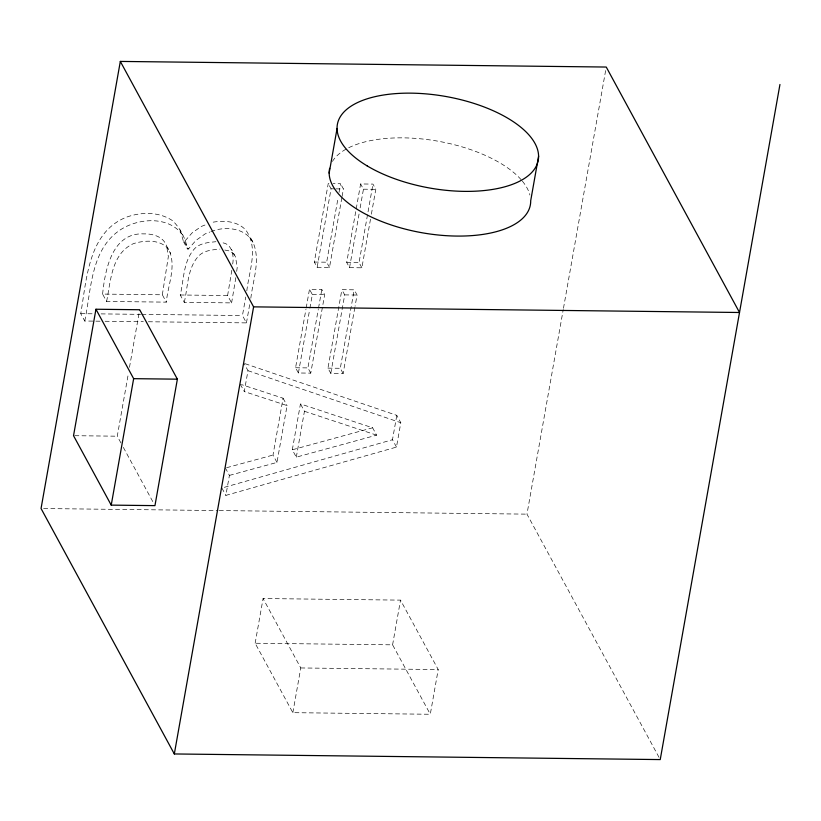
<?xml version="1.0" encoding="UTF-8"?>
<svg xmlns="http://www.w3.org/2000/svg" width="821" height="821" viewBox="0 0 821 821"><rect width="100%" height="100%" fill="white"/><g stroke="black" fill="none" stroke-linecap="round" stroke-linejoin="round"><path stroke-width="0.62" stroke-dasharray="4.11 3.08" d="M231.83 270.283L227.602 295.529L231.604 302.898L184.253 302.344L180.251 294.985C183.914 279.807 183.165 262.381 193.602 249.779C199.082 243.037 207.939 242.513 215.923 241.723M232.692 264.013C234.283 255.423 231.768 242.585 220.839 242.688M235.832 277.642L231.604 302.898M236.694 271.371L237.207 267.615L235.514 256.881L231.522 249.522M100.018 321.196L84.737 321.021L80.745 313.653C86.687 279.592 88.155 232.466 126.239 217.257C141.304 211.756 159.284 211.561 172.882 220.9C180.446 228.679 185.515 238.336 187.506 249.02L188.378 249.03L196.003 240.368L205.209 233.852L209.817 232.056M84.737 321.021C91.439 289.639 90.413 249.091 120.944 229.449C139.97 217.452 171.055 215.841 184.068 237.156M102.604 294.082C105.067 269.893 112.067 232.425 143.747 233.882C152.922 233.698 163.553 236.53 166.694 246.259C178.208 263.059 167.905 283.974 166.335 302.138L106.597 301.451L102.604 294.082L162.332 294.78L166.335 302.138M106.597 301.451C110.825 280.956 111.369 253.74 133.33 243.683C145.789 239.66 165.093 238.973 170.696 253.627M120.913 442.919L117.27 436.197L128.363 373.596M129.472 367.336L139.693 309.743M162.332 294.78L168.356 256.542L166.694 246.259M184.253 302.344C187.917 287.176 187.157 269.75 197.604 257.147C203.085 250.395 211.931 249.882 219.925 249.091M148.406 321.76L246.444 322.889L242.452 315.531L245.736 297.028M246.823 290.86C248.968 270.971 258.933 247.901 245.695 229.931C236.992 220.757 223.24 220.213 211.561 222.44M246.444 322.889L249.943 303.154M250.826 298.228C253.176 278.155 262.587 255.29 249.861 236.91M245.202 363.734L396.8 415.354L400.802 422.712L396.471 447.096L225.867 495.381L229.418 475.4L225.416 468.032M229.418 475.4L276.985 462.428L287.073 405.574L244.278 391.566L247.983 370.682L243.991 363.313M276.985 462.428L272.993 455.07L283.071 398.216L241.477 384.587M306.171 307.978L309.486 289.29L321.822 289.433L324.664 294.667L310.749 373.134L298.413 372.991L295.57 367.757L305.956 309.219M341.864 197.676L329.498 267.42L317.163 267.277L314.32 262.053L328.236 183.586L331.93 183.627M298.413 372.991L309.681 309.466M309.897 308.224L312.329 294.523L309.486 289.29M317.163 267.277L331.068 188.809L328.236 183.586M255.146 643.243L263.079 598.54L400.515 600.13L438.209 669.556L430.286 714.26L292.84 712.669L255.146 643.243L392.592 644.834L430.286 714.26M292.317 449.785L300.445 403.922L372.611 427.792L376.613 435.151L296.309 457.153L292.317 449.785L372.611 427.792M310.749 373.134L307.916 367.9L318.291 309.363M318.517 308.121L321.822 289.433M329.498 267.42L326.655 262.197L338.139 197.43M339.022 192.442L340.571 183.73L333.172 183.637M342.08 196.424L343.414 188.953L340.571 183.73M296.309 457.153L304.447 411.28L300.445 403.922M354.836 307.495L343.137 373.504L330.801 373.36L327.959 368.136L341.875 289.669L354.21 289.813L357.053 295.037L355.062 306.254M370.497 219.228L361.876 267.8L349.541 267.656L346.708 262.422L355.975 210.114M356.201 208.873L360.614 183.955L372.96 184.099L375.792 189.333L371.379 214.24M330.801 373.36L344.707 294.893L341.875 289.669M349.541 267.656L359.259 212.855M360.142 207.867L363.457 189.189L360.614 183.955M343.137 373.504L340.294 368.28L354.21 289.813M361.876 267.8L359.044 262.566L372.96 184.099M292.84 712.669L300.773 667.955L263.079 598.54M396.471 447.096L392.479 439.728L396.8 415.354M392.592 644.834L400.515 600.13M659.017 757.331L526.969 514.141L563.247 309.538M563.473 308.275L605.806 69.569M180.076 229.798L183.504 241.651L184.376 241.661L192.011 233L201.217 226.483L205.814 224.687M210.966 231.604C225.539 225.621 247.193 227.879 253.863 244.278M224.328 487.325L392.479 439.728M226.637 467.703L272.993 455.07M331.068 188.809L334.773 188.851M336.005 188.871L343.414 188.953M363.457 189.189L375.792 189.333M314.32 262.053L326.655 262.197M346.708 262.422L359.044 262.566M312.329 294.523L324.664 294.667M344.707 294.893L357.053 295.037M180.251 294.985L227.602 295.529M80.745 313.653L93.471 313.807M101.116 313.889L140.586 314.351M141.859 314.361L242.452 315.531M105.109 321.257L143.316 321.699M295.57 367.757L307.916 367.9M327.959 368.136L340.294 368.28M74.783 435.705L117.27 436.197M43.616 508.538L217.986 510.559M219.258 510.57L526.969 514.141M300.773 667.955L438.209 669.556M224.841 250.046L229.757 251.01L233.185 253.402L235.514 256.881M304.447 411.28L376.613 435.151M247.983 370.682L400.802 422.712M283.071 398.216L287.073 405.574M184.376 241.661L188.378 249.03M183.504 241.651L187.506 249.02M240.286 384.197L244.278 391.566M221.875 488.023L225.867 495.381M123.345 447.394L153.743 503.386M332.433 161.439A102.009 46.469 10.1 0 1 421.214 138.872A102.009 46.469 10.1 0 1 521.571 180.189M522.392 181.174A102.009 46.469 10.1 0 1 529.914 195.059"/><path stroke-width="1.23" d="M120.328 61.421L253.597 306.859L739.516 312.493L606.247 67.045L120.328 61.421L41.05 508.507L174.319 753.955L660.238 759.579L779.95 84.481M95.954 309.24L73.531 435.694L111.225 505.12L154.953 505.623L177.377 379.169L139.693 309.743L95.954 309.24L133.649 378.666L111.225 505.12M174.319 753.955L253.597 306.859M329.149 173.159L337.082 128.456M538.627 156.041L530.694 200.745A102.009 46.469 10.1 0 1 425.247 233.297A102.009 46.469 10.1 0 1 329.642 168.315M133.649 378.666L177.377 379.169M367.018 165.811A102.009 46.469 10.1 0 0 535.343 167.771A102.009 46.469 10.1 0 0 411.198 93.153A102.009 46.469 10.1 0 0 367.018 165.811"/></g></svg>
